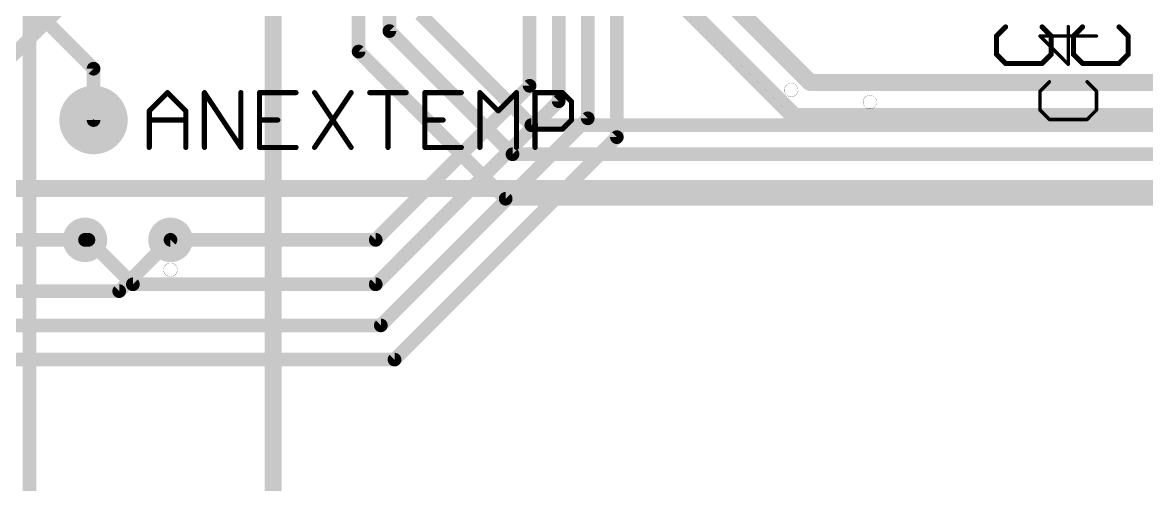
# Model space of a CAD drawing. Extents: x -18 to 144, y -21 to 125.
# Drawn here: x 34.89 to 51.58, y 52.5 to 59.36 of the extents above; entities that cross this region are included whole.
import ezdxf

# ---------------------------------------------------------------- set-up
doc = ezdxf.new("R2010")
doc.units = 0
for name, color, linetype in [('1', 251, 'CONTINUOUS'), ('114', 4, 'CONTINUOUS'), ('15', 251, 'CONTINUOUS'), ('16', 175, 'CONTINUOUS'), ('17', 1, 'CONTINUOUS'), ('18', 82, 'CONTINUOUS'), ('2', 82, 'CONTINUOUS'), ('23', 7, 'CONTINUOUS'), ('25', 253, 'CONTINUOUS'), ('27', 251, 'CONTINUOUS'), ('28', 251, 'CONTINUOUS')]:
    doc.layers.add(name, color=color, linetype=linetype)

# ---------------------------------------------------------------- blocks, each defined once
blk = doc.blocks.new('ROUNDP')
at = {"const_width": 0.5}
blk.add_lwpolyline([(0, -0.25, 1), (0, 0.25, 1), (0, -0.25)], format="xyb", dxfattribs=at)
blk = doc.blocks.new('ROUNDV')
at = {"const_width": 0.5}
blk.add_lwpolyline([(0, -0.25, 1), (0, 0.25, 1), (0, -0.25)], format="xyb", dxfattribs=at)

msp = doc.modelspace()

# ---------------------------------------------------------------- linework, layer by layer
at = {"layer": '1', "const_width": 0.2032}
for points in [[(39.878, 58.928), (39.878, 65.532)], [(40.3352, 59.2328), (40.3352, 65.1764)], [(34.992, 49.336), (34.992, 63.9826)], [(42.4434, 57.8358), (40.7924, 59.4868)], [(42.164, 57.404), (40.3352, 59.2328)], [(42.0624, 56.7436), (39.878, 58.928)], [(42.4434, 57.8358), (64.0334, 57.8358)], [(42.164, 57.404), (64.516, 57.404)], [(42.0624, 56.7436), (65.1002, 56.7436)]]:
    msp.add_lwpolyline(points, dxfattribs=at)
at = {"layer": '1', "const_width": 0.1016}
for points in [[(40.3711, 59.2687, 1), (40.2993, 59.1969)], [(40.2844, 59.2328, 1), (40.386, 59.2328)], [(39.9139, 58.9639, 1), (39.8421, 58.8921)], [(39.8272, 58.928, 1), (39.9288, 58.928)], [(42.4434, 57.8866, 1), (42.4434, 57.785)], [(42.4075, 57.7999, 1), (42.4793, 57.8717)], [(42.164, 57.4548, 1), (42.164, 57.3532)], [(42.1281, 57.3681, 1), (42.1999, 57.4399)], [(42.0624, 56.7944, 1), (42.0624, 56.6928)], [(42.0265, 56.7077, 1), (42.0983, 56.7795)]]:
    msp.add_lwpolyline(points, format="xyb", dxfattribs=at)
at = {"layer": '114', "const_width": 0.0025}
for points in [[(46.3042, 58.2549, 1), (46.3042, 58.4581, 1), (46.3042, 58.2549)], [(47.4726, 58.0771, 1), (47.4726, 58.2803, 1), (47.4726, 58.0771)], [(37.084, 55.5879, 1), (37.084, 55.7911, 1), (37.084, 55.5879)]]:
    msp.add_lwpolyline(points, format="xyb", dxfattribs=at)
at = {"layer": '15'}
for points, const_width in [([(38.608, 52.07), (38.608, 82.55)], 0.254), ([(35.941, 60.071), (33.147, 57.277)], 0.2032)]:
    msp.add_lwpolyline(points, dxfattribs=dict(at, const_width=const_width))
at = {"layer": '16'}
for points, const_width in [([(40.5892, 64.4652), (46.5836, 58.4708)], 0.254), ([(41.0718, 63.246), (46.355, 57.9628)], 0.254), ([(46.5836, 58.4708), (58.7248, 58.4708)], 0.254), ([(46.355, 57.9628), (59.7408, 57.9628)], 0.254), ([(59.69, 56.896), (32.1564, 56.896)], 0.254), ([(34.036, 56.134), (35.814, 56.134)], 0.2032), ([(36.322, 55.372), (37.084, 56.134)], 0.2032), ([(34.036, 55.372), (36.322, 55.372)], 0.2032)]:
    msp.add_lwpolyline(points, dxfattribs=dict(at, const_width=const_width))
for points, const_width in [([(46.5836, 58.5343, 1), (46.5836, 58.4073)], 0.127), ([(46.5387, 58.4259, 1), (46.6285, 58.5157)], 0.127), ([(46.355, 58.0263, 1), (46.355, 57.8993)], 0.127), ([(46.3101, 57.9179, 1), (46.3999, 58.0077)], 0.127), ([(35.814, 56.0832, 1), (35.814, 56.1848)], 0.1016), ([(37.1199, 56.0981, 1), (37.0481, 56.1699)], 0.1016), ([(36.2861, 55.4079, 1), (36.3579, 55.3361)], 0.1016), ([(36.322, 55.3212, 1), (36.322, 55.4228)], 0.1016)]:
    msp.add_lwpolyline(points, format="xyb", dxfattribs=dict(at, const_width=const_width))
at = {"layer": '2', "const_width": 0.2032}
for points in [[(42.418, 58.42), (42.418, 69.342)], [(42.8498, 58.1914), (42.8498, 69.1642)], [(43.2816, 57.9374), (43.2816, 69.0118)], [(43.7134, 68.8086), (43.7134, 57.658)], [(35.941, 58.674), (32.766, 61.849)], [(35.941, 58.674), (35.941, 57.912)], [(40.132, 56.134), (42.418, 58.42)], [(40.132, 55.4736), (42.8498, 58.1914)], [(40.2082, 54.864), (43.2816, 57.9374)], [(40.4114, 54.356), (43.7134, 57.658)], [(35.814, 56.134), (35.8648, 56.134)], [(35.8648, 56.134), (36.5252, 55.4736)], [(37.084, 56.134), (40.132, 56.134)], [(36.5252, 55.4736), (40.132, 55.4736)], [(22.352, 54.864), (40.2082, 54.864)], [(22.606, 54.356), (40.4114, 54.356)]]:
    msp.add_lwpolyline(points, dxfattribs=at)
at = {"layer": '2', "const_width": 0.1016}
for points in [[(35.9918, 58.674, 1), (35.8902, 58.674)], [(35.9051, 58.6381, 1), (35.9769, 58.7099)], [(42.3672, 58.42, 1), (42.4688, 58.42)], [(42.4539, 58.3841, 1), (42.3821, 58.4559)], [(42.8857, 58.1555, 1), (42.8139, 58.2273)], [(42.799, 58.1914, 1), (42.9006, 58.1914)], [(35.8902, 57.912, 1), (35.9918, 57.912)], [(43.2308, 57.9374, 1), (43.3324, 57.9374)], [(43.3175, 57.9015, 1), (43.2457, 57.9733)], [(43.6626, 57.658, 1), (43.7642, 57.658)], [(43.7493, 57.6221, 1), (43.6775, 57.6939)], [(35.814, 56.1848, 1), (35.814, 56.0832)], [(35.9007, 56.1699, 1), (35.8289, 56.0981)], [(35.8648, 56.0832, 1), (35.8648, 56.1848)], [(37.084, 56.1848, 1), (37.084, 56.0832)], [(40.0961, 56.1699, 1), (40.1679, 56.0981)], [(40.132, 56.0832, 1), (40.132, 56.1848)], [(36.5252, 55.5244, 1), (36.5252, 55.4228)], [(36.4893, 55.4377, 1), (36.5611, 55.5095)], [(40.0961, 55.5095, 1), (40.1679, 55.4377)], [(40.132, 55.4228, 1), (40.132, 55.5244)], [(40.1723, 54.8999, 1), (40.2441, 54.8281)], [(40.2082, 54.8132, 1), (40.2082, 54.9148)], [(40.3755, 54.3919, 1), (40.4473, 54.3201)], [(40.4114, 54.3052, 1), (40.4114, 54.4068)]]:
    msp.add_lwpolyline(points, format="xyb", dxfattribs=at)
at = {"layer": '23'}
msp.add_point((35.941, 57.912), dxfattribs=at)
at = {"layer": '25', "const_width": 0.0762}
for points in [[(36.7688, 58.0479), (37.0399, 58.3191)], [(37.0399, 58.3191), (37.3111, 58.0479)], [(37.5874, 57.5056), (37.5874, 58.3191)], [(37.5874, 58.3191), (38.1297, 57.5056)], [(38.1297, 57.5056), (38.1297, 58.3191)], [(38.9483, 58.3191), (38.4059, 58.3191)], [(38.4059, 58.3191), (38.4059, 57.5056)], [(39.2245, 58.3191), (39.7668, 57.5056)], [(39.7668, 58.3191), (39.2245, 57.5056)], [(40.0431, 58.3191), (40.5854, 58.3191)], [(40.3143, 57.5056), (40.3143, 58.3191)], [(41.404, 58.3191), (40.8617, 58.3191)], [(40.8617, 58.3191), (40.8617, 57.5056)], [(41.6803, 57.5056), (41.6803, 58.3191)], [(41.6803, 58.3191), (41.9514, 58.0479)], [(41.9514, 58.0479), (42.2226, 58.3191)], [(42.2226, 58.3191), (42.2226, 57.5056)], [(42.4988, 57.5056), (42.4988, 58.3191)], [(42.4988, 58.3191), (42.9056, 58.3191)], [(42.9056, 58.3191), (43.0412, 58.1835)], [(43.0412, 58.1835), (43.0412, 57.9123)], [(36.7688, 57.5056), (36.7688, 58.0479)], [(36.7688, 57.9123), (37.3111, 57.9123)], [(37.3111, 58.0479), (37.3111, 57.5056)], [(38.4059, 57.9123), (38.6771, 57.9123)], [(40.8617, 57.9123), (41.1328, 57.9123)], [(43.0412, 57.9123), (42.9056, 57.7768)], [(42.9056, 57.7768), (42.4988, 57.7768)], [(38.4059, 57.5056), (38.9483, 57.5056)], [(40.8617, 57.5056), (41.404, 57.5056)]]:
    msp.add_lwpolyline(points, dxfattribs=at)
at = {"layer": '25', "const_width": 0.0381}
for points in [[(37.0534, 58.3326, 1), (37.0265, 58.3056)], [(37.0534, 58.3056, 1), (37.0265, 58.3326)], [(37.6032, 58.3297, 1), (37.5715, 58.3085)], [(37.6064, 58.3191, 1), (37.5683, 58.3191)], [(38.1487, 58.3191, 1), (38.1106, 58.3191)], [(38.425, 58.3191, 1), (38.3869, 58.3191)], [(38.4059, 58.3381, 1), (38.4059, 58.3)], [(38.9483, 58.3, 1), (38.9483, 58.3381)], [(39.2404, 58.3297, 1), (39.2087, 58.3085)], [(39.7827, 58.3085, 1), (39.751, 58.3297)], [(40.0431, 58.3381, 1), (40.0431, 58.3)], [(40.3333, 58.3191, 1), (40.2952, 58.3191)], [(40.5854, 58.3, 1), (40.5854, 58.3381)], [(40.8807, 58.3191, 1), (40.8426, 58.3191)], [(40.8617, 58.3381, 1), (40.8617, 58.3)], [(41.404, 58.3, 1), (41.404, 58.3381)], [(41.6937, 58.3326, 1), (41.6668, 58.3056)], [(41.6993, 58.3191, 1), (41.6612, 58.3191)], [(42.2416, 58.3191, 1), (42.2035, 58.3191)], [(42.2361, 58.3056, 1), (42.2091, 58.3326)], [(42.5179, 58.3191, 1), (42.4798, 58.3191)], [(42.4988, 58.3381, 1), (42.4988, 58.3)], [(42.919, 58.3326, 1), (42.8921, 58.3056)], [(42.9056, 58.3, 1), (42.9056, 58.3381)], [(43.0602, 58.1835, 1), (43.0221, 58.1835)], [(43.0277, 58.17, 1), (43.0546, 58.197)], [(36.7878, 58.0479, 1), (36.7497, 58.0479)], [(36.7553, 58.0614, 1), (36.7823, 58.0345)], [(36.7688, 57.9314, 1), (36.7688, 57.8933)], [(37.3302, 58.0479, 1), (37.2921, 58.0479)], [(37.2976, 58.0345, 1), (37.3246, 58.0614)], [(37.3111, 57.8933, 1), (37.3111, 57.9314)], [(38.4059, 57.9314, 1), (38.4059, 57.8933)], [(38.6771, 57.8933, 1), (38.6771, 57.9314)], [(40.8617, 57.9314, 1), (40.8617, 57.8933)], [(41.1328, 57.8933, 1), (41.1328, 57.9314)], [(41.9379, 58.0614, 1), (41.9649, 58.0345)], [(41.9379, 58.0345, 1), (41.9649, 58.0614)], [(43.0546, 57.8989, 1), (43.0277, 57.9258)], [(42.4988, 57.7958, 1), (42.4988, 57.7577)], [(42.8921, 57.7902, 1), (42.919, 57.7633)], [(42.9056, 57.7577, 1), (42.9056, 57.7958)], [(43.0221, 57.9123, 1), (43.0602, 57.9123)], [(36.7497, 57.5056, 1), (36.7878, 57.5056)], [(37.2921, 57.5056, 1), (37.3302, 57.5056)], [(37.5683, 57.5056, 1), (37.6064, 57.5056)], [(38.1106, 57.5056, 1), (38.1487, 57.5056)], [(38.1138, 57.495, 1), (38.1455, 57.5162)], [(38.4059, 57.5247, 1), (38.4059, 57.4866)], [(38.3869, 57.5056, 1), (38.425, 57.5056)], [(38.9483, 57.4866, 1), (38.9483, 57.5247)], [(39.2087, 57.5162, 1), (39.2404, 57.495)], [(39.751, 57.495, 1), (39.7827, 57.5162)], [(40.2952, 57.5056, 1), (40.3333, 57.5056)], [(40.8426, 57.5056, 1), (40.8807, 57.5056)], [(40.8617, 57.5247, 1), (40.8617, 57.4866)], [(41.404, 57.4866, 1), (41.404, 57.5247)], [(41.6612, 57.5056, 1), (41.6993, 57.5056)], [(42.2035, 57.5056, 1), (42.2416, 57.5056)], [(42.4798, 57.5056, 1), (42.5179, 57.5056)]]:
    msp.add_lwpolyline(points, format="xyb", dxfattribs=at)
at = {"layer": '27', "const_width": 0.0508}
for points in [[(50.4186, 58.7386), (50.4186, 59.2979)], [(50.8381, 59.1581), (49.9992, 59.1581)], [(49.9992, 59.1581), (50.4186, 58.7386)], [(50.139, 58.4793), (49.9992, 58.3395)], [(50.8381, 58.3395), (50.6983, 58.4793)], [(49.9992, 58.3395), (49.9992, 58.0599)], [(50.8381, 58.0599), (50.8381, 58.3395)], [(49.9992, 58.0599), (50.139, 57.9201)], [(50.139, 57.9201), (50.6983, 57.9201)], [(50.6983, 57.9201), (50.8381, 58.0599)]]:
    msp.add_lwpolyline(points, dxfattribs=at)
at = {"layer": '27', "const_width": 0.0254}
for points in [[(50.4313, 59.2979, 1), (50.4059, 59.2979)], [(49.9992, 59.1708, 1), (49.9992, 59.1454)], [(50.0082, 59.1671, 1), (49.9902, 59.1491)], [(50.8381, 59.1454, 1), (50.8381, 59.1708)], [(50.4059, 58.7386, 1), (50.4313, 58.7386)], [(50.4097, 58.7297, 1), (50.4276, 58.7476)], [(50.148, 58.4704, 1), (50.13, 58.4883)], [(50.7073, 58.4883, 1), (50.6893, 58.4704)], [(50.0119, 58.3395, 1), (49.9865, 58.3395)], [(49.9902, 58.3485, 1), (50.0082, 58.3305)], [(50.8508, 58.3395, 1), (50.8254, 58.3395)], [(50.8291, 58.3305, 1), (50.8471, 58.3485)], [(50.0082, 58.0689, 1), (49.9902, 58.0509)], [(49.9865, 58.0599, 1), (50.0119, 58.0599)], [(50.139, 57.9328, 1), (50.139, 57.9074)], [(50.13, 57.9111, 1), (50.148, 57.929)], [(50.6893, 57.929, 1), (50.7073, 57.9111)], [(50.6983, 57.9074, 1), (50.6983, 57.9328)], [(50.8254, 58.0599, 1), (50.8508, 58.0599)], [(50.8471, 58.0509, 1), (50.8291, 58.0689)]]:
    msp.add_lwpolyline(points, format="xyb", dxfattribs=at)
at = {"layer": '28', "const_width": 0.0762}
for points in [[(49.3522, 59.1581), (49.4878, 59.2937)], [(50.0301, 59.2937), (50.1657, 59.1581)], [(50.4952, 59.1581), (50.6308, 59.2937)], [(51.1731, 59.2937), (51.3087, 59.1581)], [(49.3522, 58.8869), (49.3522, 59.1581)], [(50.1657, 59.1581), (50.1657, 58.8869)], [(50.4952, 58.8869), (50.4952, 59.1581)], [(51.3087, 59.1581), (51.3087, 58.8869)], [(49.4878, 58.7513), (49.3522, 58.8869)], [(50.0301, 58.7513), (49.4878, 58.7513)], [(50.1657, 58.8869), (50.0301, 58.7513)], [(50.6308, 58.7513), (50.4952, 58.8869)], [(51.1731, 58.7513), (50.6308, 58.7513)], [(51.3087, 58.8869), (51.1731, 58.7513)]]:
    msp.add_lwpolyline(points, dxfattribs=at)
at = {"layer": '28', "const_width": 0.0381}
for points in [[(49.5013, 59.2802, 1), (49.4743, 59.3071)], [(50.0436, 59.3071, 1), (50.0166, 59.2802)], [(50.6443, 59.2802, 1), (50.6173, 59.3071)], [(51.1866, 59.3071, 1), (51.1596, 59.2802)], [(49.3713, 59.1581, 1), (49.3332, 59.1581)], [(49.3387, 59.1716, 1), (49.3657, 59.1446)], [(50.1847, 59.1581, 1), (50.1466, 59.1581)], [(50.1522, 59.1446, 1), (50.1792, 59.1716)], [(50.5143, 59.1581, 1), (50.4762, 59.1581)], [(50.4817, 59.1716, 1), (50.5087, 59.1446)], [(51.3277, 59.1581, 1), (51.2896, 59.1581)], [(51.2952, 59.1446, 1), (51.3222, 59.1716)], [(49.3657, 58.9004, 1), (49.3387, 58.8735)], [(49.3332, 58.8869, 1), (49.3713, 58.8869)], [(49.4878, 58.7704, 1), (49.4878, 58.7323)], [(49.4743, 58.7379, 1), (49.5013, 58.7648)], [(50.0166, 58.7648, 1), (50.0436, 58.7379)], [(50.0301, 58.7323, 1), (50.0301, 58.7704)], [(50.1466, 58.8869, 1), (50.1847, 58.8869)], [(50.1792, 58.8735, 1), (50.1522, 58.9004)], [(50.5087, 58.9004, 1), (50.4817, 58.8735)], [(50.4762, 58.8869, 1), (50.5143, 58.8869)], [(50.6308, 58.7704, 1), (50.6308, 58.7323)], [(50.6173, 58.7379, 1), (50.6443, 58.7648)], [(51.1596, 58.7648, 1), (51.1866, 58.7379)], [(51.1731, 58.7323, 1), (51.1731, 58.7704)], [(51.2896, 58.8869, 1), (51.3277, 58.8869)], [(51.3222, 58.8735, 1), (51.2952, 58.9004)]]:
    msp.add_lwpolyline(points, format="xyb", dxfattribs=at)

# ---------------------------------------------------------------- block references
at = {"layer": '17'}
for xscale, yscale in [(1.016, 1.016), (1.016, 1.016), (1.016, 1.016), (1.016, 1.016), (0.8128, 0.8128), (0.8128, 0.8128), (0.8128, 0.8128), (0.8128, 0.8128)]:
    msp.add_blockref('ROUNDP', (35.941, 57.912), dxfattribs=dict(at, xscale=xscale, yscale=yscale))
at = {"layer": '18', "xscale": 0.6604, "yscale": 0.6604}
for p in [(35.814, 56.134), (35.814, 56.134), (35.814, 56.134), (35.814, 56.134), (37.084, 56.134), (37.084, 56.134), (37.084, 56.134), (37.084, 56.134)]:
    msp.add_blockref('ROUNDV', p, dxfattribs=at)

doc.saveas('drawing.dxf')
